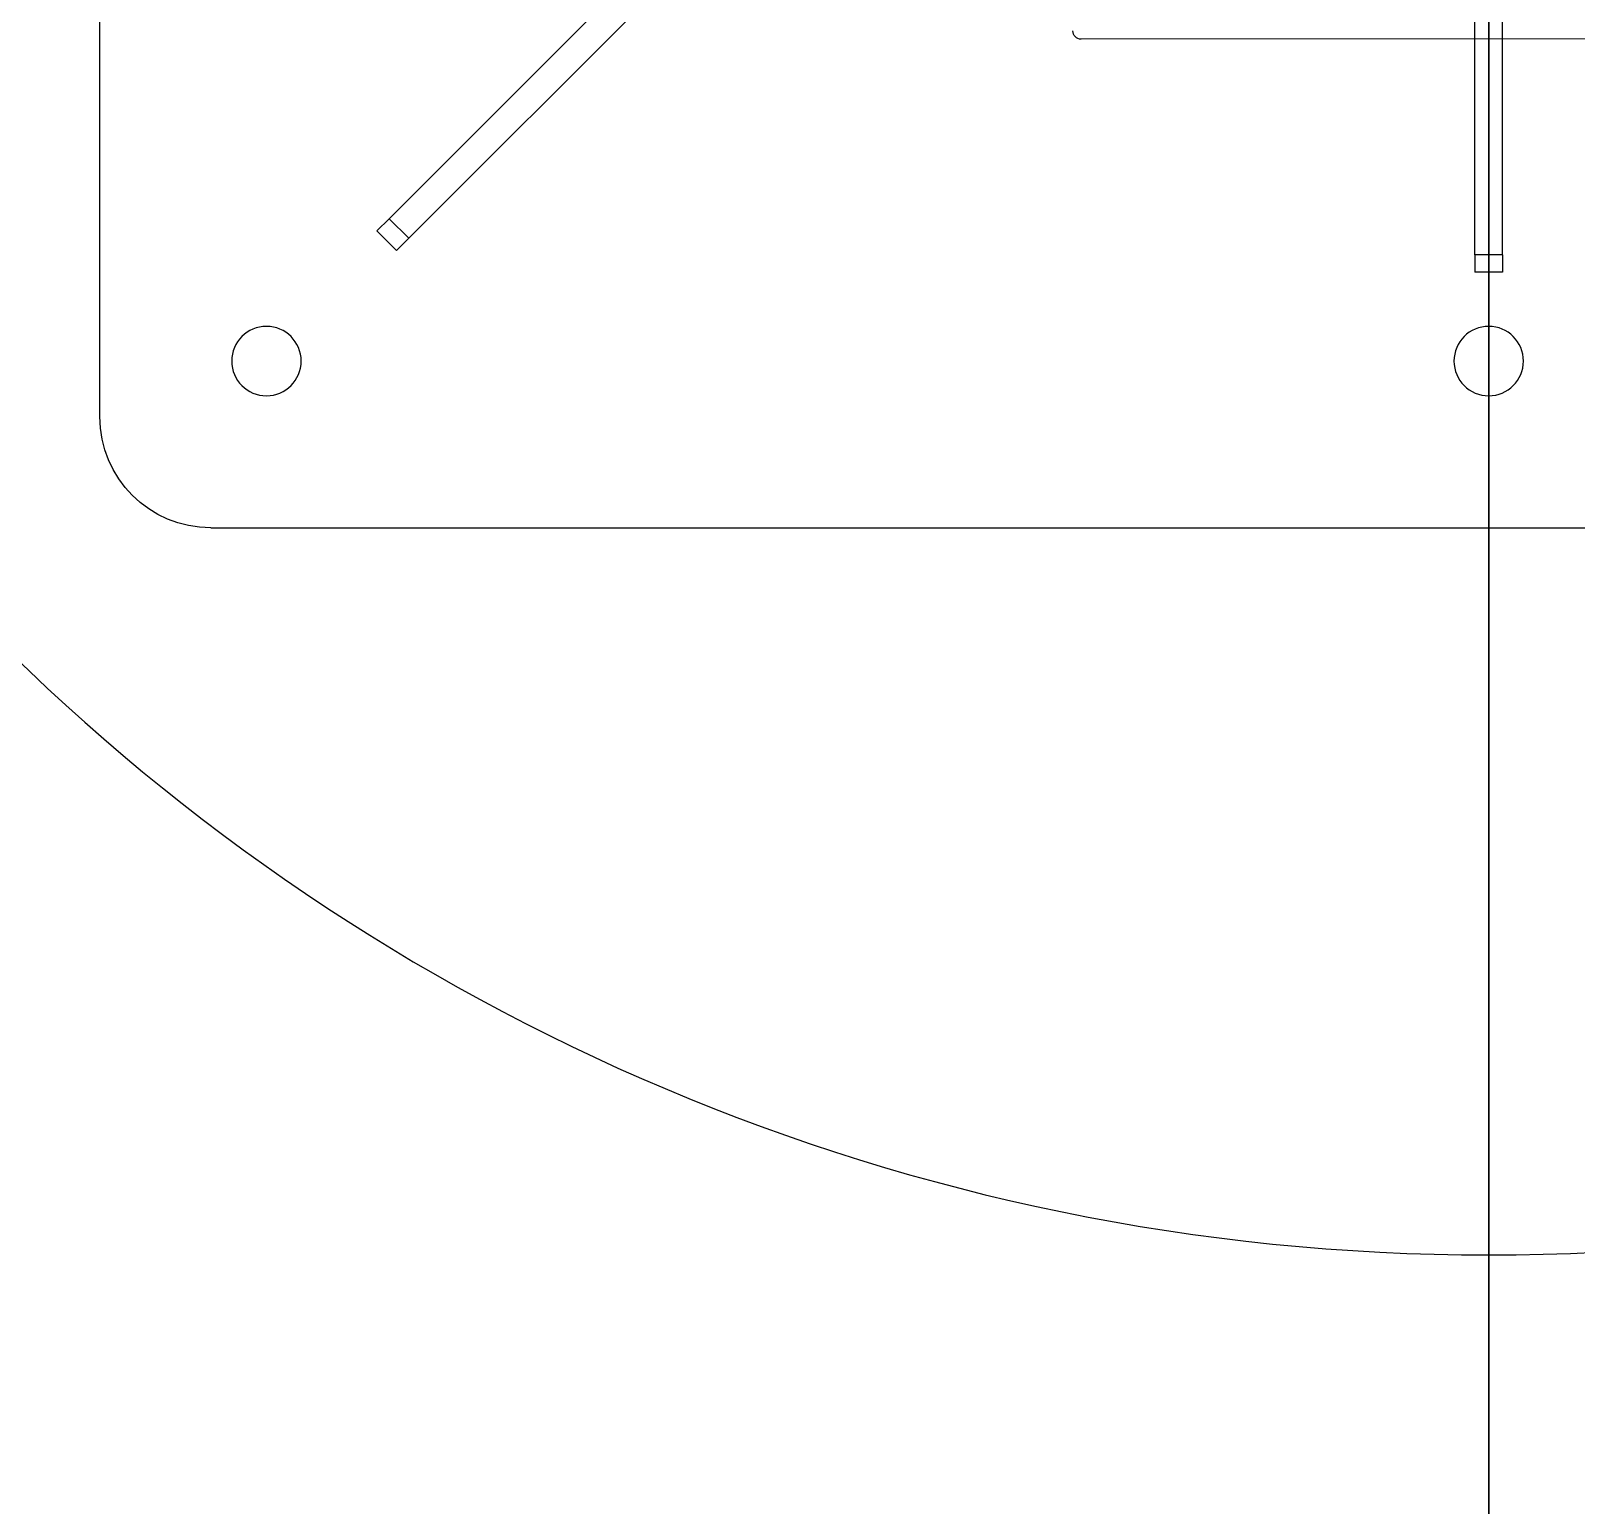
# Model space of a CAD drawing. Header units: inches. Extents: x -233729 to 737493, y -275239 to 196021.
# Drawn here: x 487280 to 487836, y 15174 to 15705 of the extents above; entities that cross this region are included whole.
import ezdxf

# ---------------------------------------------------------------- set-up
doc = ezdxf.new("R2010")
doc.units = ezdxf.units.IN
doc.header["$MEASUREMENT"] = 0
doc.layers.add('P_AX', color=7, linetype='Continuous')

# ---------------------------------------------------------------- blocks, each defined once
blk = doc.blocks.new('A$C48CB4C16')
at = {"color": 1}
for p, q in [((4100.56, 4905.53, 710.66), (4100.56, 9006.09, 710.66)), ((4100.56, 9006.09, 710.66), (4100.56, 804.97, 710.66))]:
    blk.add_line(p, q, dxfattribs=at)
at = {"layer": 'P_AX', "color": 6, "linetype": 'ByBlock', "lineweight": -2}
for p, q in [((3640.56, 5405.53, 710.66), (4560.56, 5405.53, 710.66)), ((3600.56, 5365.53, 710.66), (3600.56, 4905.53, 710.66)), ((4105.56, 5313.53, 710.66), (4095.56, 5313.53, 710.66)), ((4095.56, 5307.26, 710.66), (4095.56, 5313.53, 710.66)), ((4105.56, 5307.26, 710.66), (4105.56, 5313.53, 710.66)), ((4105.56, 5307.26, 710.66), (4095.56, 5307.26, 710.66)), ((4095.56, 5307.26, 710.66), (4095.56, 5159.71, 710.66)), ((4105.56, 5307.26, 710.66), (4105.56, 5159.71, 710.66)), ((3707.41, 5305.75, 710.66), (3700.34, 5298.68, 710.66)), ((3711.85, 5301.32, 710.66), (3704.78, 5294.25, 710.66)), ((3711.85, 5301.32, 710.66), (3707.41, 5305.75, 710.66)), ((3711.85, 5301.32, 710.66), (3924.37, 5088.8, 710.66)), ((3704.78, 5294.25, 710.66), (3700.34, 5298.68, 710.66)), ((3704.78, 5294.25, 710.66), (3917.3, 5081.73, 710.66))]:
    blk.add_line(p, q, dxfattribs=at)
at = {"layer": 'P_AX', "color": 6, "linetype": 'Continuous'}
blk.add_line((4247.88, 5229.36, 710.66), (3953.88, 5229.65, 710.66), dxfattribs=at)
at = {"layer": 'P_AX', "color": 6}
for radius in [4100.56, 761.79]:
    blk.add_circle((4100.56, 4905.53, 710.66), radius, dxfattribs=at)
at = {"layer": 'P_AX', "color": 6, "linetype": 'ByBlock', "lineweight": -2}
for centre in [(3660.56, 5345.53, 710.66), (4100.56, 5345.53, 710.66)]:
    blk.add_circle(centre, 12.5, dxfattribs=at)
blk.add_arc((3640.56, 5365.53, 710.66), 40, 90, 180, dxfattribs=at)
at = {"layer": 'P_AX', "color": 6, "linetype": 'Continuous'}
blk.add_arc((3953.87, 5226.65, 710.66), 3, 89.9449, 179.9413, dxfattribs=at)

msp = doc.modelspace()

# ---------------------------------------------------------------- block references
at = {"color": 1, "xscale": -1, "rotation": 180}
msp.add_blockref('A$C48CB4C16', (483703.87457, 20931.61615, -710.66459), dxfattribs=at)

doc.saveas('drawing.dxf')
